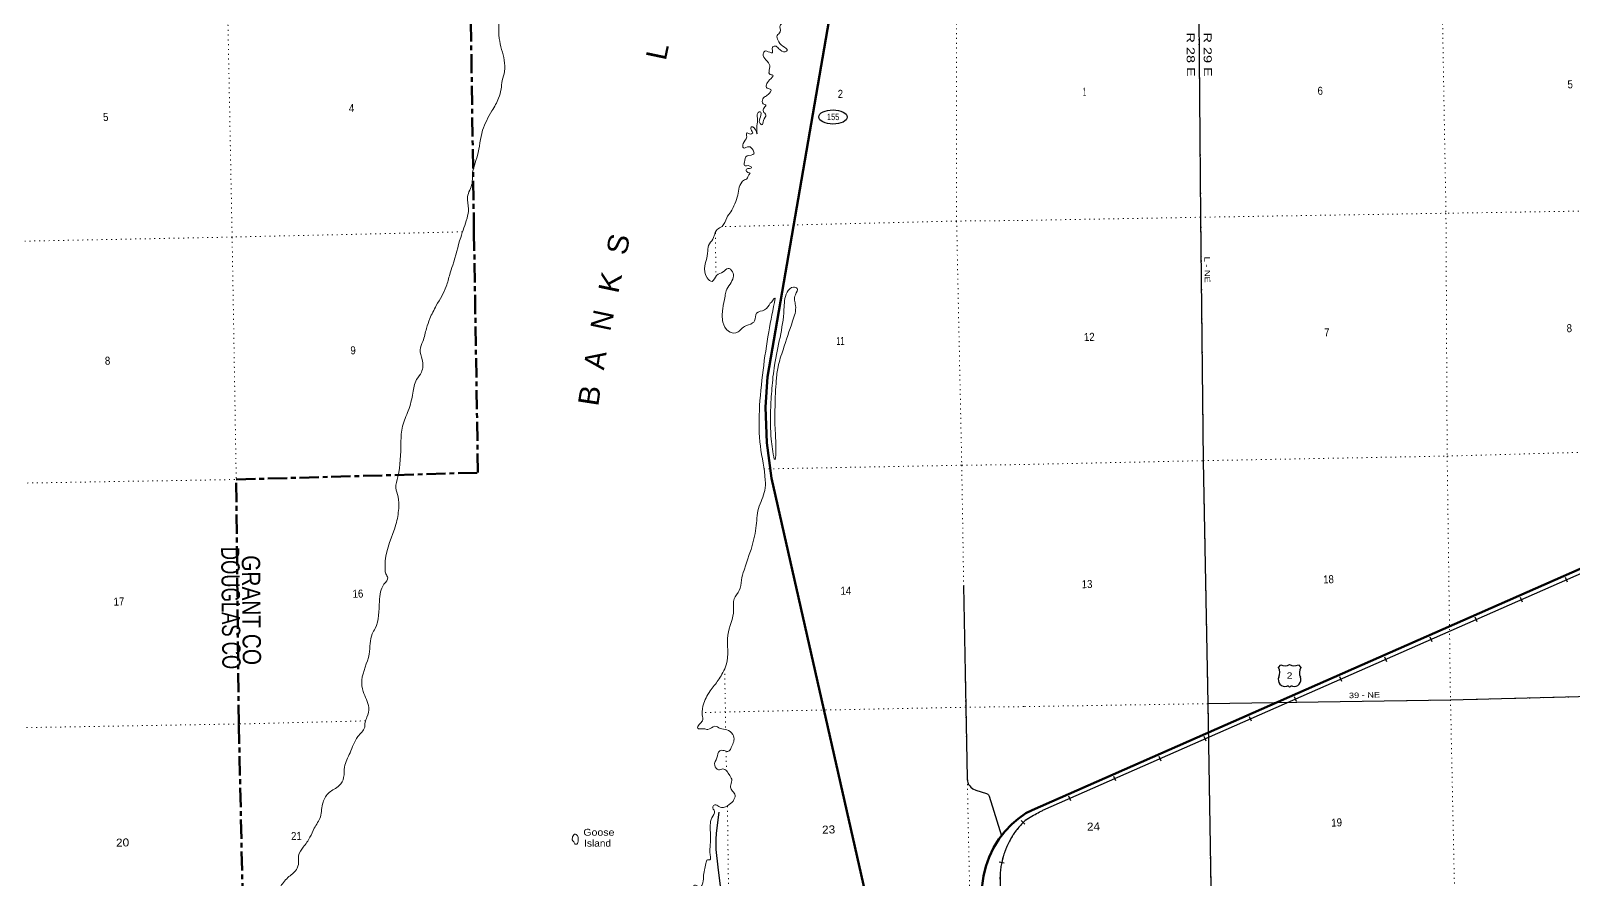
# Model space of a CAD drawing. Header units: feet. Extents: x 246606 to 497223, y 1368 to 189004.
# Drawn here: x 412270 to 445989, y 57661 to 76200 of the extents above; entities that cross this region are included whole.
import ezdxf
from ezdxf.enums import TextEntityAlignment as Align

# ---------------------------------------------------------------- set-up
doc = ezdxf.new("R2010")
doc.units = ezdxf.units.FT
doc.header["$LTSCALE"] = 70
doc.linetypes.add('DOTTED', pattern=[1.5, 0.3, -1.2])
doc.linetypes.add('LONG_DASH_SHORT_DASH', pattern=[9.9, 6, -1.2, 1.5, -1.2])
for name, color, linetype, lineweight in [('11', 7, 'LONG_DASH_SHORT_DASH', 60), ('16', 7, 'Continuous', 25), ('17', 7, 'Continuous', 25), ('20', 7, 'Continuous', 70), ('23', 7, 'Continuous', 70), ('29', 7, 'Continuous', 25), ('30', 7, 'Continuous', 25), ('34', 7, 'Continuous', 25), ('39', 7, 'Continuous', 13), ('42', 7, 'Continuous', 25), ('6', 7, 'DOTTED', 25), ('7', 7, 'DOTTED', 13)]:
    doc.layers.add(name, color=color, linetype=linetype, lineweight=lineweight)
doc.layers.add('12', color=7, linetype='Continuous')
doc.layers.add('41', color=7, linetype='Continuous')

msp = doc.modelspace()

# ---------------------------------------------------------------- linework, layer by layer
at = {"layer": '11'}
msp.add_lwpolyline([(411753.97, 49628.28), (411742.62, 50344.86), (417008.63, 50450.33), (416935.41, 55770.09), (416817.05, 61052.18), (416761.25, 66394.64), (422043.99, 66544.94), (421958.37, 71809.93), (421879.24, 77125.47), (421792.81, 82416.62), (421697.8, 87790.08), (426998.49, 87880.51), (426901.24, 93131.04), (432208.21, 93213.6), (432177.82, 95904.49)], dxfattribs=at)
at = {"layer": '16'}
for p, q in [((439546.26, 62287.75), (439597.57, 62346.51)), ((439789.33, 62352.48), (439789.05, 62352.28)), ((439981.42, 62346.6), (440032.81, 62287.75))]:
    msp.add_line(p, q, dxfattribs=at)
for centre, radius, start, end in [((439692.47, 62022.22), 151.42, 159.09177, 283.81923), ((439353.28, 62177.12), 222.05, 332.97043, 29.75871), ((439688.65, 62504.17), 182.07, 239.97227, 303.45418), ((439890.43, 62503.67), 181.52, 236.33975, 300.08743), ((439890.42, 62504.17), 182.07, 236.54582, 236.59441), ((439886.59, 62022.22), 151.42, 256.18077, 20.90823), ((440225.78, 62177.12), 222.05, 150.24129, 207.02957)]:
    msp.add_arc(centre, radius, start, end, dxfattribs=at)
for centre, major_axis, start_param, end_param in [((439747.81, 61823.4), (-19.56, 51.67), 4.95877769, 6.28318531), ((439831.26, 61823.4), (19.56, 51.67), 0, 1.32637542)]:
    msp.add_ellipse(centre, major_axis=major_axis, ratio=0.929097, start_param=start_param, end_param=end_param, dxfattribs=at)
at = {"layer": '17'}
msp.add_ellipse((429807.63, 74318), major_axis=(-309.24, 1), ratio=0.500121, dxfattribs=at)
at = {"layer": '20'}
for points in [[(434020.74, 59101.6), (434158.91, 59166.18), (447981.61, 65252.54), (448093.86, 65292.04), (448209.63, 65319.6), (448293.74, 65331.78), (448564.64, 65349.83), (448618.67, 65352.99), (448751.53, 65372.59), (448881.61, 65405.97), (448999.73, 65449.44), (464756.79, 72376.34)], [(431354.88, 55098.98), (432562.29, 55983.27), (432649.85, 56063.74), (432728.52, 56152.92), (432797.44, 56249.83), (432855.85, 56353.41), (432903.12, 56462.54), (432938.71, 56576), (432962.26, 56692.57), (432962.71, 56695.67), (433072.09, 57573.58), (433093.94, 57723.24), (433146.07, 57937.4), (433220.3, 58144.94), (433315.82, 58343.58), (433431.58, 58531.15), (433566.31, 58705.6), (433718.54, 58865), (433851.98, 58980.65), (434020.74, 59101.6)]]:
    msp.add_lwpolyline(points, dxfattribs=at)
at = {"layer": '23'}
msp.add_lwpolyline([(431067.11, 54927.34), (428465.06, 66423.22), (428359.02, 67197.16), (428334.47, 67977.93), (428377.45, 68636.65), (430750.12, 82405.61), (430789.13, 82569.27), (430845.03, 82727.96), (430917.21, 82879.93), (430956.12, 82947.87), (433480.18, 87168.02)], dxfattribs=at)
at = {"layer": '29'}
for points in [[(437774.25, 78530.51), (437794.82, 77382.84), (437843.43, 72126.97), (437899.99, 66806.79), (438002.6, 61496.02), (438087.64, 56166.6), (438216.67, 50848.53), (438219.81, 50127.18)], [(432662.76, 64069.35), (432708.17, 61417.81), (432739.16, 59866.69)], [(464971.07, 61992.47), (464606.05, 62002.1), (459296.97, 61876.22), (453960, 61808.01), (448619.89, 61709.45), (443309.03, 61575.45), (438002.6, 61496.02)], [(432739.16, 59866.69), (432747.61, 59799.13), (432757.42, 59769.69), (432771.15, 59732.4), (432795.65, 59700.01), (432822.14, 59667.63), (432863.33, 59638.19), (432932.95, 59605.8), (433164.39, 59531.22), (433189.9, 59519.45), (433205.59, 59503.74), (433219.31, 59476.27), (433488.79, 58606.82)], [(427308.31, 59122.55), (427254.8, 58665.65), (427248.92, 58526.3), (427246.96, 58312.37), (427286.18, 57919.84), (427686.3, 54740.36), (427695.13, 54615.73), (427697.09, 54554.88), (427694.14, 54520.54), (427639.23, 54143.72), (427590.2, 53780.63), (427584.31, 53704.08), (427578.7, 53468.56)]]:
    msp.add_lwpolyline(points, dxfattribs=at)
at = {"layer": '34', "lineweight": 13}
for p, q in [((434397.74, 59164.38), (464751.5, 72521.82)), ((434010.22, 58948.11), (434191.98, 59056.66))]:
    msp.add_line(p, q, dxfattribs=at)
at = {"layer": '34'}
for p, q in [((445865.08, 64152.23), (445820.53, 64253.47)), ((444884.74, 63717.98), (444840.19, 63819.22)), ((443889.87, 63283.03), (443845.32, 63384.27)), ((442909.54, 62848.77), (442864.99, 62950.01)), ((441914.67, 62413.82), (441870.12, 62515.06)), ((440934.33, 61979.56), (440889.78, 62080.8)), ((439939.46, 61544.61), (439894.91, 61645.85)), ((438959.12, 61110.35), (438914.57, 61211.6)), ((437964.25, 60675.4), (437919.7, 60776.65)), ((436983.92, 60241.15), (436939.36, 60342.39)), ((435989.05, 59806.2), (435944.5, 59907.44)), ((435008.71, 59371.94), (434964.16, 59473.18)), ((433923.31, 58940.81), (433998.14, 58859.35)), ((433441.23, 58042.02), (433549.24, 58018.15))]:
    msp.add_line(p, q, dxfattribs=at)
for points in [[(434023.54, 58956.12), (434191.42, 59057.61), (434224.09, 59076.77), (434257.03, 59095.07), (434290.3, 59112.81), (434323.96, 59130.29), (434357.9, 59146.93), (434391.96, 59162.89), (434397.28, 59165.38), (464753.74, 72524.01)], [(434023.54, 58956.2), (434017.63, 58950.77), (433995.28, 58929.42), (433973.44, 58907.88), (433951.96, 58886.01), (433930.66, 58863.6), (433910.06, 58840.84), (433889.64, 58817.9), (433869.75, 58794.43), (433850.03, 58770.62), (433831.03, 58746.63), (433812.38, 58722.11), (433794.07, 58697.4), (433776.12, 58672.36), (433758.88, 58646.96), (433741.81, 58621.2), (433725.27, 58595.28), (433709.26, 58569), (433693.78, 58542.54), (433678.65, 58515.74), (433663.88, 58488.74), (433649.81, 58461.41), (433636.09, 58433.9), (433622.91, 58406.04), (433610.08, 58378), (433597.94, 58349.78), (433586.16, 58321.39), (433574.92, 58292.83), (433564.19, 58263.91), (433554.01, 58234.99), (433544.17, 58205.72), (433535.04, 58176.45), (433526.26, 58146.83), (433518.18, 58117.21), (433510.47, 58087.41), (433503.27, 58057.62), (433496.61, 58027.47), (433490.65, 57997.32), (433485.04, 57967.18), (433479.97, 57936.68), (433475.42, 57906.36), (433471.4, 57875.87), (433468.08, 57845.19), (433465.13, 57814.69), (433462.69, 57784.03), (433460.96, 57753.17), (433459.59, 57722.5), (433458.74, 57691.83), (433458.6, 57661), (433508, 55191.34)]]:
    msp.add_lwpolyline(points, dxfattribs=at)
at = {"layer": '34', "lineweight": 13}
for centre, radius, start, end in [((435296.84, 57196.61), 2163.45, 114.55616, 120.70995), ((435221.16, 57663), 1763.67, 132.6831, 180.06509)]:
    msp.add_arc(centre, radius, start, end, dxfattribs=at)
at = {"layer": '39'}
for points in [[(432052.07, 95902.06), (432049.33, 95758.89), (432038.33, 95593.36), (431799.18, 95320.02), (431538.19, 95233.34), (431523.53, 95055.61), (431541.33, 94804.37), (431317.4, 94559.7), (430912.82, 94299.34), (430723.97, 94092.02), (430504.52, 94028.79), (430255.78, 93805.51), (429946.53, 93586.39), (429766.34, 93490.13), (429614.12, 93269.85), (429405.05, 92804.06), (429331.93, 92433.15), (429183.54, 92349.97), (429030.6, 92349.24), (428863.99, 92138.59), (428753.5, 91935.73), (428539.44, 91697.41), (428170.28, 91266.92), (427772.23, 90728.78), (427598.11, 90435.3), (427463.96, 90151.13), (427494.44, 90011.07), (427474.8, 89929.88), (427426.37, 89672.54), (427323.55, 89482), (427094.82, 89327.84), (426861.58, 89058.71), (426428.15, 88493.27), (426229.25, 88154.71), (426175.99, 87923.41), (425981.29, 87709.87), (425920.52, 87526.68), (425858.01, 87268.9), (425751.57, 87130.63), (425701.15, 86937.69), (425554.5, 86667.23), (425517.02, 86446.49), (425507.75, 86224.62), (425354.38, 85976.1), (425177.89, 85432.77), (425089.09, 85244.68), (424908.1, 84912.71), (424651.42, 84489.76), (424561.4, 84406.38), (424435.07, 84194.97), (424295.97, 83940.85), (424218.33, 83716.85), (424085.26, 83593.86), (423964.86, 83451.12), (423864.89, 83298.95), (423757.99, 83110.29), (423689.79, 82775.8), (423626.02, 82493.81), (423624.14, 82227.85), (423696.79, 81960.18), (423679.5, 80626.11), (423648.97, 80375.38), (423479.15, 80138.44), (423207.28, 79882.21), (422993.71, 79627.79), (422803.45, 79204.89), (422743.97, 78979.44), (422733.19, 78741.4), (422664.71, 78481.43), (422651.85, 78245.35), (422602.64, 78078.63), (422593.65, 77913.17), (422533.64, 77770.3), (422554.81, 77605.78), (422515.06, 77393.03), (422499.24, 77122.61), (422516.77, 76684.01), (422510.7, 76031.16), (422619.83, 75559.16), (422627.39, 75313.64), (422575.15, 75114.6), (422550.75, 74926.5), (422496.44, 74729.42), (422352.05, 74450.96), (422145.7, 74027.56), (422033.93, 73474.15), (421923.97, 73057.78), (421915.84, 72864.15), (421818.2, 72571.03), (421840.26, 72311.86), (421806.43, 72103.33), (421668.33, 71686.08), (421493.82, 71078.34), (421429.45, 70880.94), (421353.12, 70614.68), (421134.58, 70194.93), (420990.31, 69912.45)], [(429912.97, 78791.61), (429800.15, 78729.68), (429784.66, 78644.59), (429838.05, 78610), (429879.94, 78556.91), (429808.3, 78530.51), (429669.8, 78518.14), (429586.9, 78465.2), (429632.07, 78305.46), (429736.89, 78038.79), (429804.09, 77948.22), (429814.8, 77861.93), (429786.99, 77784.52), (429727.35, 77760.5), (429544.06, 77764.87), (429357.51, 77809.43), (429248.75, 77812.08), (429215.47, 77716.37), (429297.17, 77612.15), (429297.82, 77525.55), (429216.46, 77553.24), (429137.09, 77516.52), (429131.46, 77437.79), (429055.08, 77368.93), (429056.48, 77258.19), (429009.43, 77151.97), (428961.77, 77065.88), (428945.19, 76950.55), (428849.55, 76788.43), (428817.07, 76666.56), (428714.19, 76478.03), (428703.15, 76378.98), (428650.66, 76318.93), (428654.93, 76180.07), (428587.03, 76097.38), (428606.34, 75993.24), (428708.83, 75867.5), (428804.43, 75769.76), (428764.96, 75744.36), (428617.76, 75818.34), (428539.74, 75868.29), (428482.24, 75840.31), (428481.93, 75719.44), (428423.19, 75731.71), (428313.8, 75754.49), (428283.3, 75699.15), (428426.08, 75441.72), (428408.11, 75306.2), (428415.63, 75258.09), (428492.97, 75230.28), (428419.66, 75127.28), (428370.88, 74946.48), (428448.22, 74918.67), (428393.25, 74808.18), (428310.35, 74755.24), (428259.03, 74656.95), (428282.76, 74605.32), (428338.04, 74574.81), (428303.46, 74521.36), (428285.96, 74436.21), (428338.46, 74365.32), (428287.95, 74240.87), (428250.52, 74149.06), (428204.92, 74191.96), (428223.07, 74321.45), (428215.58, 74434.02), (428169.95, 74412.45), (428159.07, 74242.91), (428140.02, 74077.13), (428150.02, 73948.52), (428081.65, 74077.33), (428026.49, 74103.82), (428018.29, 74043.13), (428052.63, 73973.69), (427978.98, 73947.23), (427919.92, 73969.56), (427920.51, 73884.98), (427844.54, 73737.58), (427847.46, 73642.99), (427971.44, 73669.01), (428058.38, 73591.14), (428078.83, 73515.23), (427929.38, 73466.26), (427871.2, 73329.48), (427869.28, 73260.93), (427988.48, 73246.51), (428025.97, 73205.38), (427918.13, 73177.85), (427928.1, 73115.71), (427993.31, 73089.54), (427956.66, 73038.04), (427938.16, 72985.09), (427847.34, 72927.88), (427812.13, 72894.55), (427715.48, 72569.24), (427638.98, 72373.48), (427576.41, 72248.65)], [(427576.41, 72248.65), (427483.92, 72114.84), (427381.04, 71926.31), (427272.49, 71856.46), (427210.16, 71723.58), (427180.34, 71646.11), (427087.85, 71512.29), (427066.86, 71344.44), (427055.37, 70802.21), (427164.42, 70725.03), (427261.06, 70854.95), (427405.61, 70931.96), (427511.9, 71009.8), (427608.76, 70936.27), (427626.74, 70809.92), (427472.61, 70521.1), (427446.16, 70399.41), (427398.23, 70125.97), (427401.18, 69833.98), (427522.05, 69634.29), (427680.13, 69598.92), (427873.1, 69737.87), (428049.83, 69815.89), (428092.7, 69861.54), (428135.88, 70028.07), (428312.67, 70104.07), (428437.08, 70246.94), (428497.25, 70319.31), (428524.35, 70354.4), (428546.34, 70359.12)], [(428520.09, 66839.5), (428456.77, 67278.17), (428443.41, 67908.26), (428471.08, 68382.5), (428529.74, 68895.98), (428735.96, 70110.48), (428804.77, 70487.86), (428946.2, 70601.04), (429021.53, 70573.17), (428985.59, 70433.06), (428967.06, 70315.64), (428988.81, 70197.47), (428924.83, 69857.06), (428716.63, 69232.16), (428605.37, 68858.05), (428566.29, 68558.7), (428550.52, 68286.27), (428542.45, 67502.42), (428556.39, 67180.55), (428554.42, 66983.08), (428522.69, 66837.05), (428520.09, 66839.5)], [(428546.34, 70359.12), (428402.06, 69619.37), (428278.79, 68785.6), (428197.35, 67900.76), (428219.2, 67125.9), (428326.7, 66379.89), (428317.43, 66158.02), (428180.59, 65764.98), (428123.47, 65332.12), (427861.87, 64415.49), (427804.28, 64194.13), (427758.88, 63969.11), (427645.82, 63784.3), (427634.97, 63548.28), (427509.06, 62996.44), (427474.78, 62344.73), (427397.42, 62177.14), (427319.13, 62039.74), (427147.11, 61808.77), (426981.41, 61503.47), (426948.87, 61252.67), (426952.84, 61123.87), (426882.99, 61039.11), (426849.28, 60957.48), (426974.38, 60947.28), (427073.46, 60932.23), (427222.23, 61003.34), (427340.4, 60956.65), (427484.28, 60924.87), (427614.31, 60820.14), (427642.34, 60694.11), (427601.51, 60582.04), (427511.03, 60448.29), (427427.85, 60469.88), (427331.39, 60464.86), (427267.61, 60313.81), (427220.47, 60145.15), (427301.87, 60050.99), (427397.89, 60070.09), (427551.21, 59927.81), (427596.97, 59814.42), (427566.56, 59690.59), (427593.23, 59608.83), (427662.5, 59516.31), (427540.69, 59288.92), (427367.43, 59229.14), (427312.58, 59245.56), (427220.73, 59287.02), (427177.79, 59243.38), (427217.15, 59141.88), (427157.08, 59001.01), (427123.77, 58840.84), (427124.78, 58415.83), (427119.72, 58188.05), (427112.88, 58083.09), (427066.51, 58085.67), (427028.71, 58005.93), (426998.93, 57861.99), (426975.55, 57706.15), (426948.52, 57538.11), (426891.82, 57483.97), (426828.43, 57516.25), (426777.6, 57532.79), (426754.62, 57429.34), (426886.91, 57185.69), (427045.34, 57073.79), (427069.41, 56945.61), (426904.66, 56805.52), (426832.12, 56742.83), (426740.65, 56641.28), (426688.62, 56500.67), (426699.33, 56414.38), (426716.59, 56376.65), (426694.32, 56315.52), (426776.05, 56275.76), (426864.91, 56004.57), (426926.08, 55782.87), (426830.59, 55550.26), (426669.83, 55345.83), (426596.46, 55244.84), (426555.6, 55199.26), (426507.35, 55066.82), (426352.09, 54945.15), (426179.32, 54869.27), (426045.13, 54782.5), (425920.58, 54774.6), (425786.85, 54738.21), (425680.6, 54593.89), (425656.19, 54536.73), (425717.75, 54498.36), (425792.18, 54565.14), (425867.41, 54605.75), (425905.99, 54594.86), (425974.11, 54605.04), (426013.61, 54563.97), (425993.11, 54510.96), (425990.76, 54456.49)], [(420990.31, 69912.45), (420920.47, 69696.75), (420838.6, 69414.2), (420781.9, 69229.13), (420824.73, 69014.92), (420809.02, 68740.47), (420703.33, 68578.05), (420623.77, 68285.5), (420521, 67897.55), (420396.44, 67563.31), (420361.34, 67199.63), (420291.71, 66454.15), (420250.82, 66213.16), (420299.12, 66017.26), (420313.03, 65761.86), (420251.36, 65411.45), (420018.27, 64614.55), (420015.92, 64429.16), (420031.03, 64330.92), (420073.72, 64251.67), (419989.64, 64106.03), (419914.29, 63938.51), (419890.52, 63730.29), (419796, 63139.14), (419735.13, 63024.44), (419666.26, 62581.14), (419506.85, 62006.11), (419536.52, 61761.28), (419657.9, 61414.55), (419618.22, 61199.79), (419577.45, 61085.71), (419568.55, 60982.7), (419419.91, 60776.64), (419249.66, 60422.85), (419126.43, 60110.81), (419109.37, 59880.64), (419012.15, 59704.37), (418793.35, 59554.54), (418658.98, 59342.88), (418627.74, 59180.75), (418600.4, 59022.78), (418467.21, 58772.88), (418372.61, 58576.55), (418226.3, 58360.49), (418123.36, 58173.97), (418123.92, 58024.92), (418076.41, 57868.34), (417888.52, 57695.29), (417712.11, 57476.28), (417542.93, 57283.67), (417315.54, 57020.77), (417253.84, 56736.83), (417191.46, 56344.1), (417066.99, 56203.25), (416853.23, 56085.8), (416827.19, 56016.5), (416792.29, 55973.11), (416738.53, 55888.85), (416685.64, 55776.41), (416557.39, 55627.39), (416433.88, 55389.87), (416466.52, 55310.31), (416534.76, 55316.46), (416567.46, 55234.89), (416654.21, 55163.06), (416745.4, 55208.2), (416788.89, 55364.66), (416884.23, 55405.9), (416937.03, 55455.89), (416989.66, 55380.98), (416909.23, 55247.54), (416753.94, 55061.41), (416591.08, 54925.41), (416517.92, 54751.91), (416426.49, 54583.88), (416359.06, 54420.63), (416344.31, 54311.4), (416299.27, 54205.25), (416359.32, 54150.71), (416532.49, 54148.04), (416664.77, 54166.26), (416976.34, 54244.45), (417448.1, 54349.78), (417583.78, 54257.31), (417655.81, 54140.7), (417710.76, 53924.85), (417713.48, 53836.31), (417656.56, 53854.68), (417628.75, 53908.2), (417594.47, 53975.62), (417578.35, 54041.6), (417529.66, 54054.18), (417488.64, 54079.09), (417469.71, 54040.23), (417448.7, 54003.32), (417414.77, 53994.2), (417384.21, 53940.88)], [(424106.56, 58519.31), (424123.94, 58608.49), (424159.14, 58641.81), (424220.46, 58611.49), (424233.43, 58517.22), (424210.01, 58427.86), (424173.82, 58426.73), (424138.15, 58473.96), (424106.56, 58519.31)]]:
    msp.add_spline(points, degree=3, dxfattribs=at)
at = {"layer": '6'}
msp.add_lwpolyline([(437522.97, 93099.27), (437615.21, 88023.27), (437705.69, 82714.16), (437794.82, 77382.84), (437843.43, 72126.97), (437899.99, 66806.79), (438002.6, 61496.02), (438087.64, 56166.6), (438216.67, 50848.53), (438219.81, 50127.19)], dxfattribs=at)
at = {"layer": '7'}
for p, q in [((427236.16, 71783.93), (427247.63, 70843.98)), ((427468.1, 60453.45), (427478.49, 60011.71))]:
    msp.add_line(p, q, dxfattribs=at)
for points in [[(442832.7, 96111.69), (442872.9, 93431.16), (442911.31, 88206.97), (443009.21, 82823.75), (443113.72, 77517.07), (443208.05, 72214.13), (443234, 66907.19), (443307.02, 61575.39), (443419.7, 56264.92), (443558.91, 50943.11), (443573.43, 50231.89)], [(416208.79, 95603.41), (416258.03, 93001.25), (416396.99, 87703.68), (416471.26, 82349.71), (416568.07, 76958.36), (416670.55, 71693.71), (416761.25, 66394.64)], [(432336.1, 86122.1), (432400.59, 82585.59), (432508.83, 77305.19), (432509.82, 72043.62), (432621.81, 66706.94), (432708.17, 61417.81), (432824.06, 56085.28), (432919.83, 50752.12), (432942.07, 50025.22)], [(464751.24, 72645.29), (464499.22, 72634.56), (459159.17, 72534), (453823.44, 72423.47), (448524.36, 72299.89), (443208.05, 72214.13), (437843.43, 72126.97), (433771.27, 72054.13)], [(433771.27, 72054.13), (432509.82, 72043.62), (427376.18, 71920.01)], [(421707.26, 71808.07), (416670.55, 71693.71), (411380.34, 71589.5), (406081.84, 71493.1), (402790.85, 71489.2)], [(433873.98, 66721.07), (437899.99, 66806.79), (443234, 66907.19), (448572.62, 67056.11), (453876.91, 67139.51), (459231.05, 67240.49), (464542.86, 67342.25), (464860.65, 67343.37)], [(428293.22, 66625.78), (432621.81, 66706.94), (433873.98, 66721.07)], [(402886.15, 66160.56), (406186.5, 66198.49), (411458.48, 66306.16), (416761.25, 66394.64)], [(427437.38, 62253.67), (427456.17, 61314.79), (427459.99, 60932.23)], [(464971.07, 61992.47), (464606.05, 62002.1), (459296.97, 61876.22), (453960, 61808.01), (448619.89, 61709.45), (443307.02, 61575.39), (438002.6, 61496.02), (433975.87, 61431.34)], [(433975.87, 61431.34), (432708.17, 61417.81), (427456.17, 61314.79), (426951.74, 61298.34)], [(419589.08, 61120.06), (416817.05, 61052.18), (411526.41, 60962.06), (406262.29, 60860.68), (402981.01, 60856.46)], [(427499.73, 59258.37), (427541.87, 55916.86), (427622.02, 50633.58), (427636.56, 49923.95)]]:
    msp.add_lwpolyline(points, dxfattribs=at)

# ---------------------------------------------------------------- texts
at = {"layer": '12'}
for s, width, p in [('DOUGLAS CO', 0.75, (416430.05, 64922.52)), ('GRANT CO', 0.85, (416880.14, 64737.71))]:
    msp.add_text(s, height=400, rotation=270.598, dxfattribs=dict(at, width=width)).set_placement(p)
at = {"layer": '16', "width": 1.2}
msp.add_text(' 2 ', height=140, dxfattribs=at).set_placement((439788.18, 62040.71), align=Align.CENTER)
at = {"layer": '17', "width": 0.8}
msp.add_text('155', height=140, dxfattribs=at).set_placement((429810.53, 74249.69), align=Align.CENTER)
at = {"layer": '30', "width": 1.25}
for s, rotation, p in [('L - NE', 270.817, (437925.61, 71264.29)), ('39 - NE', 1.569, (441088.69, 61614.96))]:
    msp.add_text(s, height=120, rotation=rotation, dxfattribs=at).set_placement(p)
at = {"layer": '41'}
for s, rotation, width, p in [('L', 78.122, 1.05, (426186.6, 75706.26)), ('S', 78.122, 1.1, (425330.22, 71491.77)), ('K', 78.122, 1.1, (425154.9, 70658.23)), ('B', 81.289, 1.1, (424705.34, 68197.18))]:
    msp.add_text(s, height=450, rotation=rotation, dxfattribs=dict(at, width=width)).set_placement(p, align=Align.CENTER)
for s, rotation, p in [('N', 78.122, (424980.69, 69829.9)), ('A', 81.289, (424829.51, 68973.52))]:
    msp.add_text(s, height=450, rotation=rotation, dxfattribs=at).set_placement(p, align=Align.CENTER)
at = {"layer": '42'}
for s, width, p in [('Goose', 1.15, (424349.27, 58610.33)), ('Island', 1.1, (424366.31, 58371.65))]:
    msp.add_text(s, height=150, dxfattribs=dict(at, width=width)).set_placement(p)
at = {"layer": '6', "width": 1.35}
for s, p in [('R 28 E', (437535.9, 76162.88)), ('R 29 E', (437907.17, 76162.7))]:
    msp.add_text(s, height=175, rotation=270.53, dxfattribs=at).set_placement(p)
at = {"layer": '7'}
for s, rotation, width, p in [('2', 1.783, 0.9, (429913.75, 74734.34)), ('1', 1.663, 0.45, (435268.13, 74780.44)), ('6', 1.663, 0.9, (440403.26, 74802.16)), ('5', 1.663, 0.9, (445867.38, 74943.16)), ('4', 1.783, 0.9, (419225.19, 74422.14)), ('5', 1.783, 0.9, (413851.57, 74229.74)), ('11', 1.783, 0.65, (429880.34, 69333.67)), ('12', 1.663, 0.9, (435295.37, 69420.15)), ('7', 1.663, 0.9, (440547.21, 69521.58)), ('8', 1.663, 0.9, (445848.59, 69613.15)), ('9', 1.783, 0.9, (419259.34, 69129.37)), ('8', 1.783, 0.9, (413891.86, 68902.08)), ('13', 1.663, 0.9, (435246.75, 64018.31)), ('18', 1.663, 0.9, (440524.97, 64123.42)), ('17', 1.783, 0.9, (414082.85, 63636.9)), ('16', 1.783, 0.9, (419307.32, 63808.73)), ('14', 1.783, 0.9, (429974.18, 63873.94)), ('21', 1.783, 0.9, (417962, 58514.28)), ('23', 1.783, 1.1, (429570.99, 58653.31)), ('24', 1.663, 1.1, (435361.41, 58718.05)), ('19', 1.663, 0.9, (440703.49, 58808.95)), ('20', 1.783, 1.1, (414136, 58369.37))]:
    msp.add_text(s, height=175, rotation=rotation, dxfattribs=dict(at, width=width)).set_placement(p)

doc.saveas('drawing.dxf')
